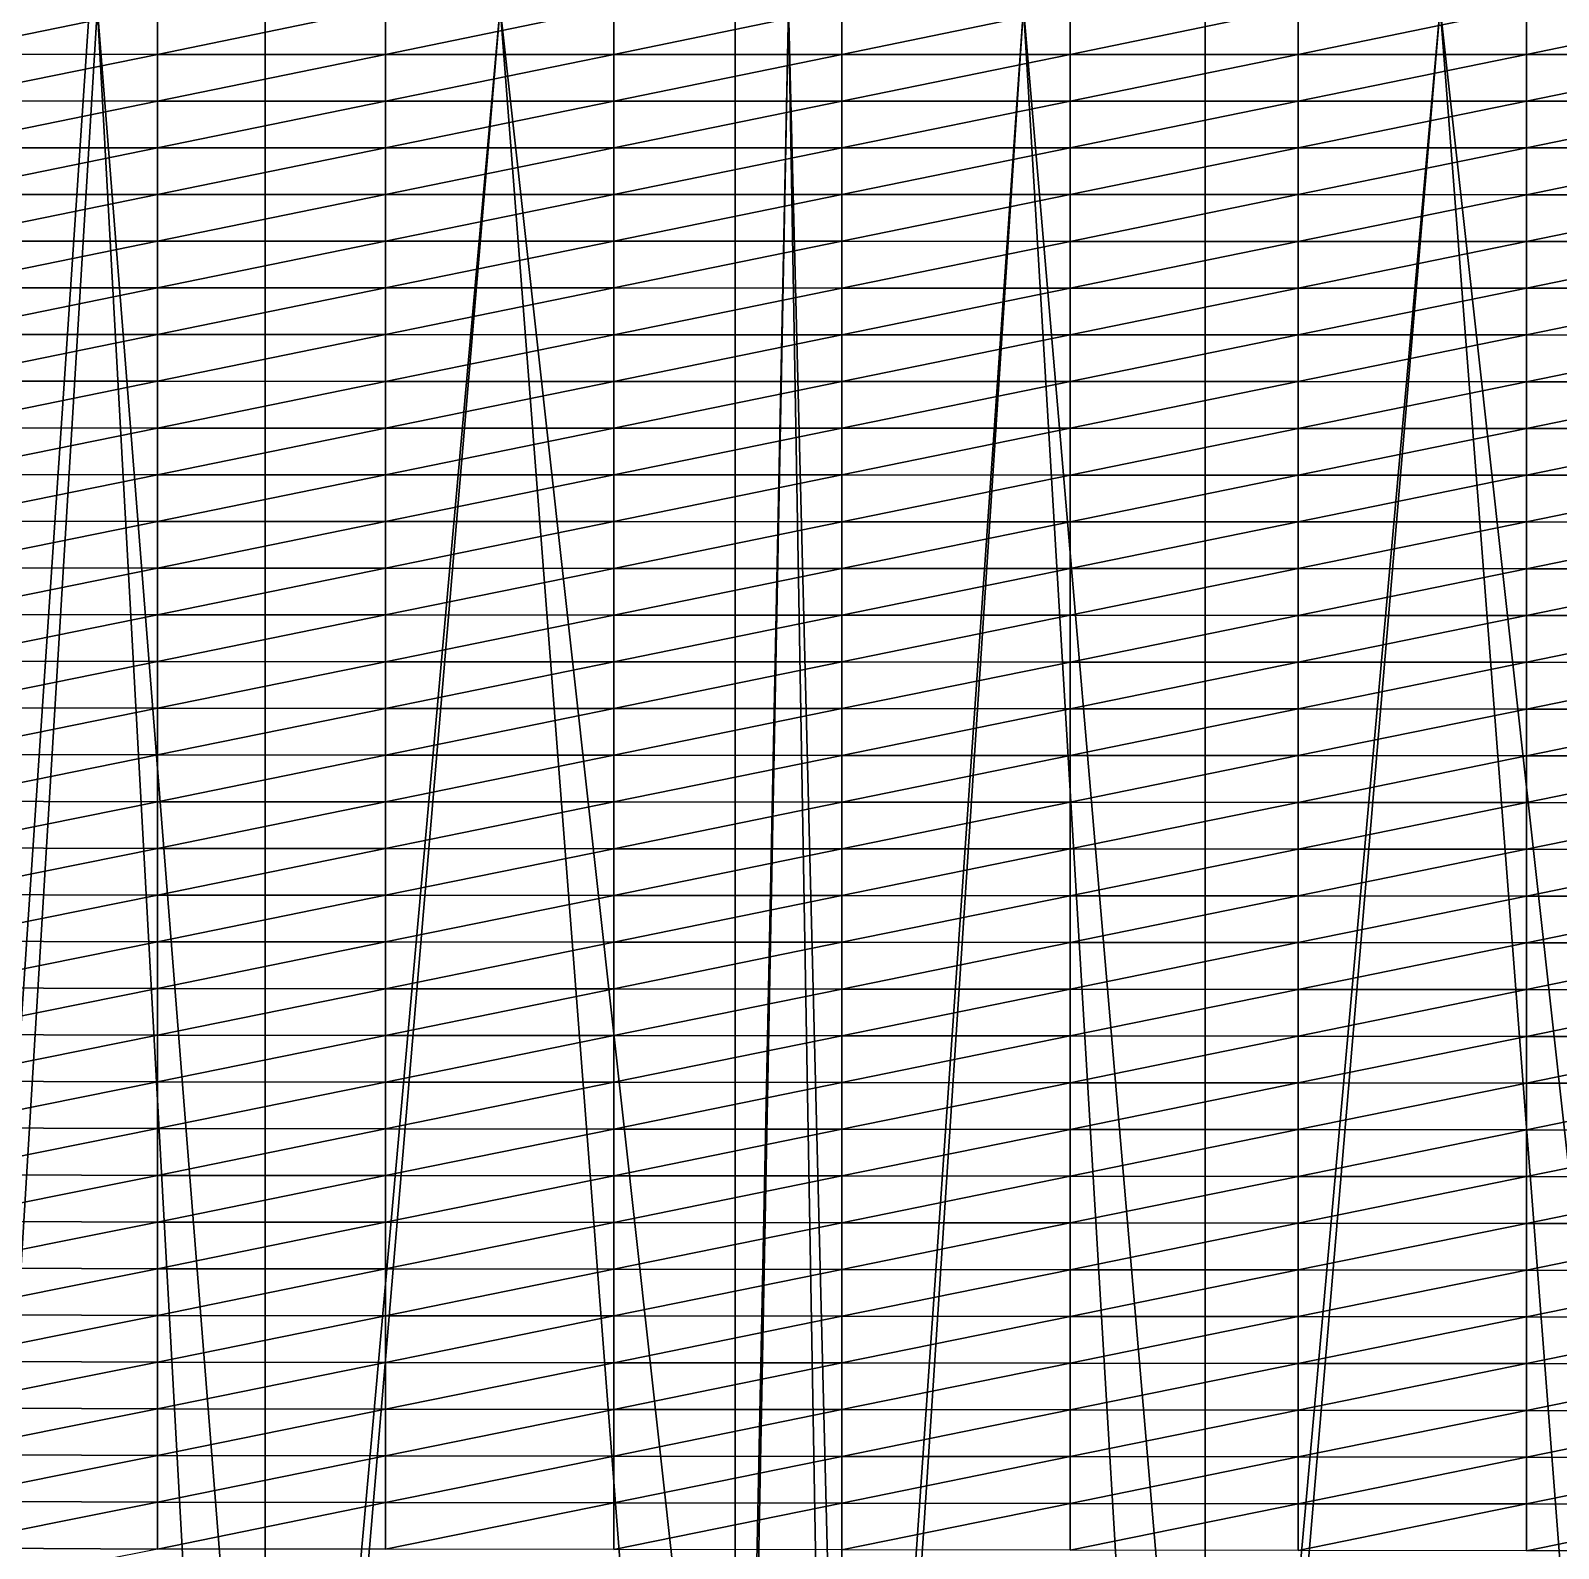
# Model space of a CAD drawing. Header units: metres. Extents: x -3 to 177, y -14 to 14.
# Drawn here: x 68.2 to 75.4, y -7.26 to -0.11 of the extents above; entities that cross this region are included whole.
import ezdxf

# ---------------------------------------------------------------- set-up
doc = ezdxf.new("R2010")
doc.units = ezdxf.units.M
for name, color, linetype, true_color in [('DB_4', 7, 'Continuous', 0x99866a), ('HOLD_4', 7, 'Continuous', 0x80bb9a), ('HULL', 7, 'Continuous', 0x528ba5)]:
    doc.layers.add(name, color=color, linetype=linetype, true_color=true_color)

msp = doc.modelspace()

# ---------------------------------------------------------------- linework, layer by layer
at = {"layer": 'DB_4'}
for points in [[(67.725, 14.36, 1.75), (67.725, -14.36, 1.75), (69.3074, -14.3587, 1.75)], [(67.725, 14.36, 1.75), (69.3074, -14.3587, 1.75), (69.3074, 14.3587, 1.75)], [(69.3074, 14.3587, 1.75), (71.5222, -14.3597, 1.75), (71.5222, 14.3597, 1.75)], [(69.3074, 14.3587, 1.75), (69.3074, -14.3587, 1.75), (71.5222, -14.3597, 1.75)], [(71.5222, 14.3597, 1.75), (72.025, -14.3599, 1.75), (72.025, 14.3599, 1.75)], [(71.5222, 14.3597, 1.75), (71.5222, -14.3597, 1.75), (72.025, -14.3599, 1.75)], [(72.025, 14.3599, 1.75), (73.7369, -14.3607, 1.75), (73.7369, 14.3607, 1.75)], [(72.025, 14.3599, 1.75), (72.025, -14.3599, 1.75), (73.7369, -14.3607, 1.75)], [(73.7369, 14.3607, 1.75), (75.9517, -14.3616, 1.75), (75.9517, 14.3616, 1.75)], [(73.7369, 14.3607, 1.75), (73.7369, -14.3607, 1.75), (75.9517, -14.3616, 1.75)], [(67.725, -11.2161), (67.725, 11.2161), (69.3074, 12.3259)], [(67.725, -11.2161), (69.3074, 12.3259), (69.3074, -12.3259)], [(69.3074, -12.3259), (69.3074, 12.3259), (71.5222, 12.3305)], [(69.3074, -12.3259), (71.5222, 12.3305), (71.5222, -12.3305)], [(71.5222, -12.3305), (71.5222, 12.3305), (72.025, 12.3316)], [(71.5222, -12.3305), (72.025, 12.3316), (72.025, -12.3316)], [(72.025, -12.3316), (72.025, 12.3316), (73.7369, 12.3351)], [(72.025, -12.3316), (73.7369, 12.3351), (73.7369, -12.3351)], [(73.7369, -12.3351), (73.7369, 12.3351), (75.9517, 12.3398)], [(73.7369, -12.3351), (75.9517, 12.3398), (75.9517, -12.3398)]]:
    msp.add_3dface(points, dxfattribs=at)
at = {"layer": 'HOLD_4'}
for points in [[(67.725, -13.056, 1.75), (67.725, 13.056, 1.75), (69.3074, 13.0547, 1.75)], [(67.725, -13.056, 1.75), (69.3074, 13.0547, 1.75), (69.3074, -13.0547, 1.75)], [(69.3074, -13.0547, 1.75), (69.3074, 13.0547, 1.75), (71.5222, 13.0557, 1.75)], [(69.3074, -13.0547, 1.75), (71.5222, 13.0557, 1.75), (71.5222, -13.0557, 1.75)], [(71.5222, -13.0557, 1.75), (71.5222, 13.0557, 1.75), (72.025, 13.0559, 1.75)], [(71.5222, -13.0557, 1.75), (72.025, 13.0559, 1.75), (72.025, -13.0559, 1.75)], [(72.025, -13.0559, 1.75), (72.025, 13.0559, 1.75), (73.7369, 13.0567, 1.75)], [(72.025, -13.0559, 1.75), (73.7369, 13.0567, 1.75), (73.7369, -13.0567, 1.75)], [(73.7369, -13.0567, 1.75), (73.7369, 13.0567, 1.75), (75.9517, 13.0576, 1.75)], [(73.7369, -13.0567, 1.75), (75.9517, 13.0576, 1.75), (75.9517, -13.0576, 1.75)], [(67.725, 9.996, 14.6), (67.725, -9.996, 14.6), (69.3074, -9.996, 14.6)], [(67.725, 9.996, 14.6), (69.3074, -9.996, 14.6), (69.3074, 9.996, 14.6)], [(69.3074, 9.996, 14.6), (69.3074, -9.996, 14.6), (71.5222, -9.996, 14.6)], [(69.3074, 9.996, 14.6), (71.5222, -9.996, 14.6), (71.5222, 9.996, 14.6)], [(71.5222, 9.996, 14.6), (71.5222, -9.996, 14.6), (72.025, -9.996, 14.6)], [(71.5222, 9.996, 14.6), (72.025, -9.996, 14.6), (72.025, 9.996, 14.6)], [(72.025, 9.996, 14.6), (72.025, -9.996, 14.6), (73.7369, -9.996, 14.6)], [(72.025, 9.996, 14.6), (73.7369, -9.996, 14.6), (73.7369, 9.996, 14.6)], [(73.7369, 9.996, 14.6), (73.7369, -9.996, 14.6), (75.9517, -9.996, 14.6)], [(73.7369, 9.996, 14.6), (75.9517, -9.996, 14.6), (75.9517, 9.996, 14.6)]]:
    msp.add_3dface(points, dxfattribs=at)
at = {"layer": 'HULL'}
for points in [[(67.725, -0.2199), (67.725, 0), (68.8, 0)], [(67.725, -0.2199), (68.8, 0), (68.8, -0.2201)], [(68.8, -0.2201), (68.8, 0), (69.875, 0)], [(68.8, -0.2201), (69.875, 0), (69.875, -0.2201)], [(69.875, -0.2201), (69.875, 0), (70.95, 0)], [(69.875, -0.2201), (70.95, 0), (70.95, -0.2202)], [(70.95, -0.2202), (70.95, 0), (72.025, 0)], [(70.95, -0.2202), (72.025, 0), (72.025, -0.2202)], [(72.025, -0.2202), (72.025, 0), (73.1, 0)], [(72.025, -0.2202), (73.1, 0), (73.1, -0.2202)], [(73.1, -0.2202), (73.1, 0), (74.175, 0)], [(73.1, -0.2202), (74.175, 0), (74.175, -0.2203)], [(74.175, -0.2203), (74.175, 0), (75.25, 0)], [(74.175, -0.2203), (75.25, 0), (75.25, -0.2203)], [(75.25, -0.2203), (75.25, 0), (76.325, 0)], [(75.25, -0.2203), (76.325, 0), (76.325, -0.2204)], [(67.725, -0.4398), (67.725, -0.2199), (68.8, -0.2201)], [(67.725, -0.4398), (68.8, -0.2201), (68.8, -0.4402)], [(68.8, -0.4402), (68.8, -0.2201), (69.875, -0.2201)], [(68.8, -0.4402), (69.875, -0.2201), (69.875, -0.4403)], [(69.875, -0.4403), (69.875, -0.2201), (70.95, -0.2202)], [(69.875, -0.4403), (70.95, -0.2202), (70.95, -0.4403)], [(70.95, -0.4403), (70.95, -0.2202), (72.025, -0.2202)], [(70.95, -0.4403), (72.025, -0.2202), (72.025, -0.4404)], [(72.025, -0.4404), (72.025, -0.2202), (73.1, -0.2202)], [(72.025, -0.4404), (73.1, -0.2202), (73.1, -0.4405)], [(73.1, -0.4405), (73.1, -0.2202), (74.175, -0.2203)], [(73.1, -0.4405), (74.175, -0.2203), (74.175, -0.4406)], [(74.175, -0.4406), (74.175, -0.2203), (75.25, -0.2203)], [(74.175, -0.4406), (75.25, -0.2203), (75.25, -0.4407)], [(75.25, -0.4407), (75.25, -0.2203), (76.325, -0.2204)], [(75.25, -0.4407), (76.325, -0.2204), (76.325, -0.4407)], [(67.725, -0.6598), (67.725, -0.4398), (68.8, -0.4402)], [(67.725, -0.6598), (68.8, -0.4402), (68.8, -0.6603)], [(68.8, -0.6603), (68.8, -0.4402), (69.875, -0.4403)], [(68.8, -0.6603), (69.875, -0.4403), (69.875, -0.6604)], [(69.875, -0.6604), (69.875, -0.4403), (70.95, -0.4403)], [(69.875, -0.6604), (70.95, -0.4403), (70.95, -0.6605)], [(70.95, -0.6605), (70.95, -0.4403), (72.025, -0.4404)], [(70.95, -0.6605), (72.025, -0.4404), (72.025, -0.6606)], [(72.025, -0.6606), (72.025, -0.4404), (73.1, -0.4405)], [(72.025, -0.6606), (73.1, -0.4405), (73.1, -0.6607)], [(73.1, -0.6607), (73.1, -0.4405), (74.175, -0.4406)], [(73.1, -0.6607), (74.175, -0.4406), (74.175, -0.6609)], [(74.175, -0.6609), (74.175, -0.4406), (75.25, -0.4407)], [(74.175, -0.6609), (75.25, -0.4407), (75.25, -0.661)], [(75.25, -0.661), (75.25, -0.4407), (76.325, -0.4407)], [(75.25, -0.661), (76.325, -0.4407), (76.325, -0.6611)], [(67.725, -0.8797), (67.725, -0.6598), (68.8, -0.6603)], [(67.725, -0.8797), (68.8, -0.6603), (68.8, -0.8803)], [(68.8, -0.8803), (68.8, -0.6603), (69.875, -0.6604)], [(68.8, -0.8803), (69.875, -0.6604), (69.875, -0.8805)], [(69.875, -0.8805), (69.875, -0.6604), (70.95, -0.6605)], [(69.875, -0.8805), (70.95, -0.6605), (70.95, -0.8807)], [(70.95, -0.8807), (70.95, -0.6605), (72.025, -0.6606)], [(70.95, -0.8807), (72.025, -0.6606), (72.025, -0.8808)], [(72.025, -0.8808), (72.025, -0.6606), (73.1, -0.6607)], [(72.025, -0.8808), (73.1, -0.6607), (73.1, -0.881)], [(73.1, -0.881), (73.1, -0.6607), (74.175, -0.6609)], [(73.1, -0.881), (74.175, -0.6609), (74.175, -0.8811)], [(74.175, -0.8811), (74.175, -0.6609), (75.25, -0.661)], [(74.175, -0.8811), (75.25, -0.661), (75.25, -0.8813)], [(75.25, -0.8813), (75.25, -0.661), (76.325, -0.6611)], [(75.25, -0.8813), (76.325, -0.6611), (76.325, -0.8815)], [(67.725, -1.0996), (67.725, -0.8797), (68.8, -0.8803)], [(67.725, -1.0996), (68.8, -0.8803), (68.8, -1.1004)], [(68.8, -1.1004), (68.8, -0.8803), (69.875, -0.8805)], [(68.8, -1.1004), (69.875, -0.8805), (69.875, -1.1006)], [(69.875, -1.1006), (69.875, -0.8805), (70.95, -0.8807)], [(69.875, -1.1006), (70.95, -0.8807), (70.95, -1.1008)], [(70.95, -1.1008), (70.95, -0.8807), (72.025, -0.8808)], [(70.95, -1.1008), (72.025, -0.8808), (72.025, -1.101)], [(72.025, -1.101), (72.025, -0.8808), (73.1, -0.881)], [(72.025, -1.101), (73.1, -0.881), (73.1, -1.1012)], [(73.1, -1.1012), (73.1, -0.881), (74.175, -0.8811)], [(73.1, -1.1012), (74.175, -0.8811), (74.175, -1.1014)], [(74.175, -1.1014), (74.175, -0.8811), (75.25, -0.8813)], [(74.175, -1.1014), (75.25, -0.8813), (75.25, -1.1016)], [(75.25, -1.1016), (75.25, -0.8813), (76.325, -0.8815)], [(75.25, -1.1016), (76.325, -0.8815), (76.325, -1.1018)], [(67.725, -1.3195), (67.725, -1.0996), (68.8, -1.1004)], [(67.725, -1.3195), (68.8, -1.1004), (68.8, -1.3205)], [(68.8, -1.3205), (68.8, -1.1004), (69.875, -1.1006)], [(68.8, -1.3205), (69.875, -1.1006), (69.875, -1.3208)], [(69.875, -1.3208), (69.875, -1.1006), (70.95, -1.1008)], [(69.875, -1.3208), (70.95, -1.1008), (70.95, -1.321)], [(70.95, -1.321), (70.95, -1.1008), (72.025, -1.101)], [(70.95, -1.321), (72.025, -1.101), (72.025, -1.3212)], [(72.025, -1.3212), (72.025, -1.101), (73.1, -1.1012)], [(72.025, -1.3212), (73.1, -1.1012), (73.1, -1.3215)], [(73.1, -1.3215), (73.1, -1.1012), (74.175, -1.1014)], [(73.1, -1.3215), (74.175, -1.1014), (74.175, -1.3217)], [(74.175, -1.3217), (74.175, -1.1014), (75.25, -1.1016)], [(74.175, -1.3217), (75.25, -1.1016), (75.25, -1.322)], [(75.25, -1.322), (75.25, -1.1016), (76.325, -1.1018)], [(75.25, -1.322), (76.325, -1.1018), (76.325, -1.3222)], [(67.725, -1.5395), (67.725, -1.3195), (68.8, -1.3205)], [(67.725, -1.5395), (68.8, -1.3205), (68.8, -1.5406)], [(68.8, -1.5406), (68.8, -1.3205), (69.875, -1.3208)], [(68.8, -1.5406), (69.875, -1.3208), (69.875, -1.5409)], [(69.875, -1.5409), (69.875, -1.3208), (70.95, -1.321)], [(69.875, -1.5409), (70.95, -1.321), (70.95, -1.5412)], [(70.95, -1.5412), (70.95, -1.321), (72.025, -1.3212)], [(70.95, -1.5412), (72.025, -1.3212), (72.025, -1.5414)], [(72.025, -1.5414), (72.025, -1.3212), (73.1, -1.3215)], [(72.025, -1.5414), (73.1, -1.3215), (73.1, -1.5417)], [(73.1, -1.5417), (73.1, -1.3215), (74.175, -1.3217)], [(73.1, -1.5417), (74.175, -1.3217), (74.175, -1.542)], [(74.175, -1.542), (74.175, -1.3217), (75.25, -1.322)], [(74.175, -1.542), (75.25, -1.322), (75.25, -1.5423)], [(75.25, -1.5423), (75.25, -1.322), (76.325, -1.3222)], [(75.25, -1.5423), (76.325, -1.3222), (76.325, -1.5426)], [(67.725, -1.7594), (67.725, -1.5395), (68.8, -1.5406)], [(67.725, -1.7594), (68.8, -1.5406), (68.8, -1.7607)], [(68.8, -1.7607), (68.8, -1.5406), (69.875, -1.5409)], [(68.8, -1.7607), (69.875, -1.5409), (69.875, -1.761)], [(69.875, -1.761), (69.875, -1.5409), (70.95, -1.5412)], [(69.875, -1.761), (70.95, -1.5412), (70.95, -1.7613)], [(70.95, -1.7613), (70.95, -1.5412), (72.025, -1.5414)], [(70.95, -1.7613), (72.025, -1.5414), (72.025, -1.7617)], [(72.025, -1.7617), (72.025, -1.5414), (73.1, -1.5417)], [(72.025, -1.7617), (73.1, -1.5417), (73.1, -1.762)], [(73.1, -1.762), (73.1, -1.5417), (74.175, -1.542)], [(73.1, -1.762), (74.175, -1.542), (74.175, -1.7623)], [(74.175, -1.7623), (74.175, -1.542), (75.25, -1.5423)], [(74.175, -1.7623), (75.25, -1.5423), (75.25, -1.7626)], [(75.25, -1.7626), (75.25, -1.5423), (76.325, -1.5426)], [(75.25, -1.7626), (76.325, -1.5426), (76.325, -1.7629)], [(67.725, -1.9793), (67.725, -1.7594), (68.8, -1.7607)], [(67.725, -1.9793), (68.8, -1.7607), (68.8, -1.9808)], [(68.8, -1.9808), (68.8, -1.7607), (69.875, -1.761)], [(68.8, -1.9808), (69.875, -1.761), (69.875, -1.9811)], [(69.875, -1.9811), (69.875, -1.761), (70.95, -1.7613)], [(69.875, -1.9811), (70.95, -1.7613), (70.95, -1.9815)], [(70.95, -1.9815), (70.95, -1.7613), (72.025, -1.7617)], [(70.95, -1.9815), (72.025, -1.7617), (72.025, -1.9819)], [(72.025, -1.9819), (72.025, -1.7617), (73.1, -1.762)], [(72.025, -1.9819), (73.1, -1.762), (73.1, -1.9822)], [(73.1, -1.9822), (73.1, -1.762), (74.175, -1.7623)], [(73.1, -1.9822), (74.175, -1.7623), (74.175, -1.9826)], [(74.175, -1.9826), (74.175, -1.7623), (75.25, -1.7626)], [(74.175, -1.9826), (75.25, -1.7626), (75.25, -1.9829)], [(75.25, -1.9829), (75.25, -1.7626), (76.325, -1.7629)], [(75.25, -1.9829), (76.325, -1.7629), (76.325, -1.9833)], [(67.725, -2.1992), (67.725, -1.9793), (68.8, -1.9808)], [(67.725, -2.1992), (68.8, -1.9808), (68.8, -2.2009)], [(68.8, -2.2009), (68.8, -1.9808), (69.875, -1.9811)], [(68.8, -2.2009), (69.875, -1.9811), (69.875, -2.2013)], [(69.875, -2.2013), (69.875, -1.9811), (70.95, -1.9815)], [(69.875, -2.2013), (70.95, -1.9815), (70.95, -2.2017)], [(70.95, -2.2017), (70.95, -1.9815), (72.025, -1.9819)], [(70.95, -2.2017), (72.025, -1.9819), (72.025, -2.2021)], [(72.025, -2.2021), (72.025, -1.9819), (73.1, -1.9822)], [(72.025, -2.2021), (73.1, -1.9822), (73.1, -2.2025)], [(73.1, -2.2025), (73.1, -1.9822), (74.175, -1.9826)], [(73.1, -2.2025), (74.175, -1.9826), (74.175, -2.2029)], [(74.175, -2.2029), (74.175, -1.9826), (75.25, -1.9829)], [(74.175, -2.2029), (75.25, -1.9829), (75.25, -2.2033)], [(75.25, -2.2033), (75.25, -1.9829), (76.325, -1.9833)], [(75.25, -2.2033), (76.325, -1.9833), (76.325, -2.2037)], [(67.725, -2.4192), (67.725, -2.1992), (68.8, -2.2009)], [(67.725, -2.4192), (68.8, -2.2009), (68.8, -2.4209)], [(68.8, -2.4209), (68.8, -2.2009), (69.875, -2.2013)], [(68.8, -2.4209), (69.875, -2.2013), (69.875, -2.4214)], [(69.875, -2.4214), (69.875, -2.2013), (70.95, -2.2017)], [(69.875, -2.4214), (70.95, -2.2017), (70.95, -2.4218)], [(70.95, -2.4218), (70.95, -2.2017), (72.025, -2.2021)], [(70.95, -2.4218), (72.025, -2.2021), (72.025, -2.4223)], [(72.025, -2.4223), (72.025, -2.2021), (73.1, -2.2025)], [(72.025, -2.4223), (73.1, -2.2025), (73.1, -2.4227)], [(73.1, -2.4227), (73.1, -2.2025), (74.175, -2.2029)], [(73.1, -2.4227), (74.175, -2.2029), (74.175, -2.4232)], [(74.175, -2.4232), (74.175, -2.2029), (75.25, -2.2033)], [(74.175, -2.4232), (75.25, -2.2033), (75.25, -2.4236)], [(75.25, -2.4236), (75.25, -2.2033), (76.325, -2.2037)], [(75.25, -2.4236), (76.325, -2.2037), (76.325, -2.424)], [(67.725, -2.6391), (67.725, -2.4192), (68.8, -2.4209)], [(67.725, -2.6391), (68.8, -2.4209), (68.8, -2.641)], [(68.8, -2.641), (68.8, -2.4209), (69.875, -2.4214)], [(68.8, -2.641), (69.875, -2.4214), (69.875, -2.6415)], [(69.875, -2.6415), (69.875, -2.4214), (70.95, -2.4218)], [(69.875, -2.6415), (70.95, -2.4218), (70.95, -2.642)], [(70.95, -2.642), (70.95, -2.4218), (72.025, -2.4223)], [(70.95, -2.642), (72.025, -2.4223), (72.025, -2.6425)], [(72.025, -2.6425), (72.025, -2.4223), (73.1, -2.4227)], [(72.025, -2.6425), (73.1, -2.4227), (73.1, -2.643)], [(73.1, -2.643), (73.1, -2.4227), (74.175, -2.4232)], [(73.1, -2.643), (74.175, -2.4232), (74.175, -2.6434)], [(74.175, -2.6434), (74.175, -2.4232), (75.25, -2.4236)], [(74.175, -2.6434), (75.25, -2.4236), (75.25, -2.6439)], [(75.25, -2.6439), (75.25, -2.4236), (76.325, -2.424)], [(75.25, -2.6439), (76.325, -2.424), (76.325, -2.6444)], [(67.725, -2.859), (67.725, -2.6391), (68.8, -2.641)], [(67.725, -2.859), (68.8, -2.641), (68.8, -2.8611)], [(68.8, -2.8611), (68.8, -2.641), (69.875, -2.6415)], [(68.8, -2.8611), (69.875, -2.6415), (69.875, -2.8616)], [(69.875, -2.8616), (69.875, -2.6415), (70.95, -2.642)], [(69.875, -2.8616), (70.95, -2.642), (70.95, -2.8622)], [(70.95, -2.8622), (70.95, -2.642), (72.025, -2.6425)], [(70.95, -2.8622), (72.025, -2.6425), (72.025, -2.8627)], [(72.025, -2.8627), (72.025, -2.6425), (73.1, -2.643)], [(72.025, -2.8627), (73.1, -2.643), (73.1, -2.8632)], [(73.1, -2.8632), (73.1, -2.643), (74.175, -2.6434)], [(73.1, -2.8632), (74.175, -2.6434), (74.175, -2.8637)], [(74.175, -2.8637), (74.175, -2.6434), (75.25, -2.6439)], [(74.175, -2.8637), (75.25, -2.6439), (75.25, -2.8642)], [(75.25, -2.8642), (75.25, -2.6439), (76.325, -2.6444)], [(75.25, -2.8642), (76.325, -2.6444), (76.325, -2.8648)], [(67.725, -3.0789), (67.725, -2.859), (68.8, -2.8611)], [(67.725, -3.0789), (68.8, -2.8611), (68.8, -3.0812)], [(68.8, -3.0812), (68.8, -2.8611), (69.875, -2.8616)], [(68.8, -3.0812), (69.875, -2.8616), (69.875, -3.0818)], [(69.875, -3.0818), (69.875, -2.8616), (70.95, -2.8622)], [(69.875, -3.0818), (70.95, -2.8622), (70.95, -3.0823)], [(70.95, -3.0823), (70.95, -2.8622), (72.025, -2.8627)], [(70.95, -3.0823), (72.025, -2.8627), (72.025, -3.0829)], [(72.025, -3.0829), (72.025, -2.8627), (73.1, -2.8632)], [(72.025, -3.0829), (73.1, -2.8632), (73.1, -3.0835)], [(73.1, -3.0835), (73.1, -2.8632), (74.175, -2.8637)], [(73.1, -3.0835), (74.175, -2.8637), (74.175, -3.084)], [(74.175, -3.084), (74.175, -2.8637), (75.25, -2.8642)], [(74.175, -3.084), (75.25, -2.8642), (75.25, -3.0846)], [(75.25, -3.0846), (75.25, -2.8642), (76.325, -2.8648)], [(75.25, -3.0846), (76.325, -2.8648), (76.325, -3.0851)], [(67.725, -3.2989), (67.725, -3.0789), (68.8, -3.0812)], [(67.725, -3.2989), (68.8, -3.0812), (68.8, -3.3013)], [(68.8, -3.3013), (68.8, -3.0812), (69.875, -3.0818)], [(68.8, -3.3013), (69.875, -3.0818), (69.875, -3.3019)], [(69.875, -3.3019), (69.875, -3.0818), (70.95, -3.0823)], [(69.875, -3.3019), (70.95, -3.0823), (70.95, -3.3025)], [(70.95, -3.3025), (70.95, -3.0823), (72.025, -3.0829)], [(70.95, -3.3025), (72.025, -3.0829), (72.025, -3.3031)], [(72.025, -3.3031), (72.025, -3.0829), (73.1, -3.0835)], [(72.025, -3.3031), (73.1, -3.0835), (73.1, -3.3037)], [(73.1, -3.3037), (73.1, -3.0835), (74.175, -3.084)], [(73.1, -3.3037), (74.175, -3.084), (74.175, -3.3043)], [(74.175, -3.3043), (74.175, -3.084), (75.25, -3.0846)], [(74.175, -3.3043), (75.25, -3.0846), (75.25, -3.3049)], [(75.25, -3.3049), (75.25, -3.0846), (76.325, -3.0851)], [(75.25, -3.3049), (76.325, -3.0851), (76.325, -3.3055)], [(67.725, -3.5188), (67.725, -3.2989), (68.8, -3.3013)], [(67.725, -3.5188), (68.8, -3.3013), (68.8, -3.5214)], [(68.8, -3.5214), (68.8, -3.3013), (69.875, -3.3019)], [(68.8, -3.5214), (69.875, -3.3019), (69.875, -3.522)], [(69.875, -3.522), (69.875, -3.3019), (70.95, -3.3025)], [(69.875, -3.522), (70.95, -3.3025), (70.95, -3.5227)], [(70.95, -3.5227), (70.95, -3.3025), (72.025, -3.3031)], [(70.95, -3.5227), (72.025, -3.3031), (72.025, -3.5233)], [(72.025, -3.5233), (72.025, -3.3031), (73.1, -3.3037)], [(72.025, -3.5233), (73.1, -3.3037), (73.1, -3.5239)], [(73.1, -3.5239), (73.1, -3.3037), (74.175, -3.3043)], [(73.1, -3.5239), (74.175, -3.3043), (74.175, -3.5246)], [(74.175, -3.5246), (74.175, -3.3043), (75.25, -3.3049)], [(74.175, -3.5246), (75.25, -3.3049), (75.25, -3.5252)], [(75.25, -3.5252), (75.25, -3.3049), (76.325, -3.3055)], [(75.25, -3.5252), (76.325, -3.3055), (76.325, -3.5259)], [(67.725, -3.7387), (67.725, -3.5188), (68.8, -3.5214)], [(67.725, -3.7387), (68.8, -3.5214), (68.8, -3.7415)], [(68.8, -3.7415), (68.8, -3.5214), (69.875, -3.522)], [(68.8, -3.7415), (69.875, -3.522), (69.875, -3.7421)], [(69.875, -3.7421), (69.875, -3.522), (70.95, -3.5227)], [(69.875, -3.7421), (70.95, -3.5227), (70.95, -3.7428)], [(70.95, -3.7428), (70.95, -3.5227), (72.025, -3.5233)], [(70.95, -3.7428), (72.025, -3.5233), (72.025, -3.7435)], [(72.025, -3.7435), (72.025, -3.5233), (73.1, -3.5239)], [(72.025, -3.7435), (73.1, -3.5239), (73.1, -3.7442)], [(73.1, -3.7442), (73.1, -3.5239), (74.175, -3.5246)], [(73.1, -3.7442), (74.175, -3.5246), (74.175, -3.7449)], [(74.175, -3.7449), (74.175, -3.5246), (75.25, -3.5252)], [(74.175, -3.7449), (75.25, -3.5252), (75.25, -3.7456)], [(75.25, -3.7456), (75.25, -3.5252), (76.325, -3.5259)], [(75.25, -3.7456), (76.325, -3.5259), (76.325, -3.7462)], [(67.725, -3.9586), (67.725, -3.7387), (68.8, -3.7415)], [(67.725, -3.9586), (68.8, -3.7415), (68.8, -3.9616)], [(68.8, -3.9616), (68.8, -3.7415), (69.875, -3.7421)], [(68.8, -3.9616), (69.875, -3.7421), (69.875, -3.9623)], [(69.875, -3.9623), (69.875, -3.7421), (70.95, -3.7428)], [(69.875, -3.9623), (70.95, -3.7428), (70.95, -3.963)], [(70.95, -3.963), (70.95, -3.7428), (72.025, -3.7435)], [(70.95, -3.963), (72.025, -3.7435), (72.025, -3.9637)], [(72.025, -3.9637), (72.025, -3.7435), (73.1, -3.7442)], [(72.025, -3.9637), (73.1, -3.7442), (73.1, -3.9644)], [(73.1, -3.9644), (73.1, -3.7442), (74.175, -3.7449)], [(73.1, -3.9644), (74.175, -3.7449), (74.175, -3.9652)], [(74.175, -3.9652), (74.175, -3.7449), (75.25, -3.7456)], [(74.175, -3.9652), (75.25, -3.7456), (75.25, -3.9659)], [(75.25, -3.9659), (75.25, -3.7456), (76.325, -3.7462)], [(75.25, -3.9659), (76.325, -3.7462), (76.325, -3.9666)], [(67.725, -4.1786), (67.725, -3.9586), (68.8, -3.9616)], [(67.725, -4.1786), (68.8, -3.9616), (68.8, -4.1816)], [(68.8, -4.1816), (68.8, -3.9616), (69.875, -3.9623)], [(68.8, -4.1816), (69.875, -3.9623), (69.875, -4.1824)], [(69.875, -4.1824), (69.875, -3.9623), (70.95, -3.963)], [(69.875, -4.1824), (70.95, -3.963), (70.95, -4.1832)], [(70.95, -4.1832), (70.95, -3.963), (72.025, -3.9637)], [(70.95, -4.1832), (72.025, -3.9637), (72.025, -4.1839)], [(72.025, -4.1839), (72.025, -3.9637), (73.1, -3.9644)], [(72.025, -4.1839), (73.1, -3.9644), (73.1, -4.1847)], [(73.1, -4.1847), (73.1, -3.9644), (74.175, -3.9652)], [(73.1, -4.1847), (74.175, -3.9652), (74.175, -4.1854)], [(74.175, -4.1854), (74.175, -3.9652), (75.25, -3.9659)], [(74.175, -4.1854), (75.25, -3.9659), (75.25, -4.1862)], [(75.25, -4.1862), (75.25, -3.9659), (76.325, -3.9666)], [(75.25, -4.1862), (76.325, -3.9666), (76.325, -4.187)], [(67.725, -4.3985), (67.725, -4.1786), (68.8, -4.1816)], [(67.725, -4.3985), (68.8, -4.1816), (68.8, -4.4017)], [(68.8, -4.4017), (68.8, -4.1816), (69.875, -4.1824)], [(68.8, -4.4017), (69.875, -4.1824), (69.875, -4.4025)], [(69.875, -4.4025), (69.875, -4.1824), (70.95, -4.1832)], [(69.875, -4.4025), (70.95, -4.1832), (70.95, -4.4033)], [(70.95, -4.4033), (70.95, -4.1832), (72.025, -4.1839)], [(70.95, -4.4033), (72.025, -4.1839), (72.025, -4.4041)], [(72.025, -4.4041), (72.025, -4.1839), (73.1, -4.1847)], [(72.025, -4.4041), (73.1, -4.1847), (73.1, -4.4049)], [(73.1, -4.4049), (73.1, -4.1847), (74.175, -4.1854)], [(73.1, -4.4049), (74.175, -4.1854), (74.175, -4.4057)], [(74.175, -4.4057), (74.175, -4.1854), (75.25, -4.1862)], [(74.175, -4.4057), (75.25, -4.1862), (75.25, -4.4065)], [(75.25, -4.4065), (75.25, -4.1862), (76.325, -4.187)], [(75.25, -4.4065), (76.325, -4.187), (76.325, -4.4073)], [(67.725, -4.6184), (67.725, -4.3985), (68.8, -4.4017)], [(67.725, -4.6184), (68.8, -4.4017), (68.8, -4.6218)], [(68.8, -4.6218), (68.8, -4.4017), (69.875, -4.4025)], [(68.8, -4.6218), (69.875, -4.4025), (69.875, -4.6227)], [(69.875, -4.6227), (69.875, -4.4025), (70.95, -4.4033)], [(69.875, -4.6227), (70.95, -4.4033), (70.95, -4.6235)], [(70.95, -4.6235), (70.95, -4.4033), (72.025, -4.4041)], [(70.95, -4.6235), (72.025, -4.4041), (72.025, -4.6243)], [(72.025, -4.6243), (72.025, -4.4041), (73.1, -4.4049)], [(72.025, -4.6243), (73.1, -4.4049), (73.1, -4.6252)], [(73.1, -4.6252), (73.1, -4.4049), (74.175, -4.4057)], [(73.1, -4.6252), (74.175, -4.4057), (74.175, -4.626)], [(74.175, -4.626), (74.175, -4.4057), (75.25, -4.4065)], [(74.175, -4.626), (75.25, -4.4065), (75.25, -4.6269)], [(75.25, -4.6269), (75.25, -4.4065), (76.325, -4.4073)], [(75.25, -4.6269), (76.325, -4.4073), (76.325, -4.6277)], [(67.725, -4.8383), (67.725, -4.6184), (68.8, -4.6218)], [(67.725, -4.8383), (68.8, -4.6218), (68.8, -4.8419)], [(68.8, -4.8419), (68.8, -4.6218), (69.875, -4.6227)], [(68.8, -4.8419), (69.875, -4.6227), (69.875, -4.8428)], [(69.875, -4.8428), (69.875, -4.6227), (70.95, -4.6235)], [(69.875, -4.8428), (70.95, -4.6235), (70.95, -4.8437)], [(70.95, -4.8437), (70.95, -4.6235), (72.025, -4.6243)], [(70.95, -4.8437), (72.025, -4.6243), (72.025, -4.8445)], [(72.025, -4.8445), (72.025, -4.6243), (73.1, -4.6252)], [(72.025, -4.8445), (73.1, -4.6252), (73.1, -4.8454)], [(73.1, -4.8454), (73.1, -4.6252), (74.175, -4.626)], [(73.1, -4.8454), (74.175, -4.626), (74.175, -4.8463)], [(74.175, -4.8463), (74.175, -4.626), (75.25, -4.6269)], [(74.175, -4.8463), (75.25, -4.6269), (75.25, -4.8472)], [(75.25, -4.8472), (75.25, -4.6269), (76.325, -4.6277)], [(75.25, -4.8472), (76.325, -4.6277), (76.325, -4.8481)], [(67.725, -5.0583), (67.725, -4.8383), (68.8, -4.8419)], [(67.725, -5.0583), (68.8, -4.8419), (68.8, -5.062)], [(68.8, -5.062), (68.8, -4.8419), (69.875, -4.8428)], [(68.8, -5.062), (69.875, -4.8428), (69.875, -5.0629)], [(69.875, -5.0629), (69.875, -4.8428), (70.95, -4.8437)], [(69.875, -5.0629), (70.95, -4.8437), (70.95, -5.0638)], [(70.95, -5.0638), (70.95, -4.8437), (72.025, -4.8445)], [(70.95, -5.0638), (72.025, -4.8445), (72.025, -5.0647)], [(72.025, -5.0647), (72.025, -4.8445), (73.1, -4.8454)], [(72.025, -5.0647), (73.1, -4.8454), (73.1, -5.0657)], [(73.1, -5.0657), (73.1, -4.8454), (74.175, -4.8463)], [(73.1, -5.0657), (74.175, -4.8463), (74.175, -5.0666)], [(74.175, -5.0666), (74.175, -4.8463), (75.25, -4.8472)], [(74.175, -5.0666), (75.25, -4.8472), (75.25, -5.0675)], [(75.25, -5.0675), (75.25, -4.8472), (76.325, -4.8481)], [(75.25, -5.0675), (76.325, -4.8481), (76.325, -5.0684)], [(67.725, -5.2782), (67.725, -5.0583), (68.8, -5.062)], [(67.725, -5.2782), (68.8, -5.062), (68.8, -5.2821)], [(68.8, -5.2821), (68.8, -5.062), (69.875, -5.0629)], [(68.8, -5.2821), (69.875, -5.0629), (69.875, -5.283)], [(69.875, -5.283), (69.875, -5.0629), (70.95, -5.0638)], [(69.875, -5.283), (70.95, -5.0638), (70.95, -5.284)], [(70.95, -5.284), (70.95, -5.0638), (72.025, -5.0647)], [(70.95, -5.284), (72.025, -5.0647), (72.025, -5.285)], [(72.025, -5.285), (72.025, -5.0647), (73.1, -5.0657)], [(72.025, -5.285), (73.1, -5.0657), (73.1, -5.2859)], [(73.1, -5.2859), (73.1, -5.0657), (74.175, -5.0666)], [(73.1, -5.2859), (74.175, -5.0666), (74.175, -5.2869)], [(74.175, -5.2869), (74.175, -5.0666), (75.25, -5.0675)], [(74.175, -5.2869), (75.25, -5.0675), (75.25, -5.2878)], [(75.25, -5.2878), (75.25, -5.0675), (76.325, -5.0684)], [(75.25, -5.2878), (76.325, -5.0684), (76.325, -5.2888)], [(67.725, -5.4981), (67.725, -5.2782), (68.8, -5.2821)], [(67.725, -5.4981), (68.8, -5.2821), (68.8, -5.5022)], [(68.8, -5.5022), (68.8, -5.2821), (69.875, -5.283)], [(68.8, -5.5022), (69.875, -5.283), (69.875, -5.5032)], [(69.875, -5.5032), (69.875, -5.283), (70.95, -5.284)], [(69.875, -5.5032), (70.95, -5.284), (70.95, -5.5042)], [(70.95, -5.5042), (70.95, -5.284), (72.025, -5.285)], [(70.95, -5.5042), (72.025, -5.285), (72.025, -5.5052)], [(72.025, -5.5052), (72.025, -5.285), (73.1, -5.2859)], [(72.025, -5.5052), (73.1, -5.2859), (73.1, -5.5062)], [(73.1, -5.5062), (73.1, -5.2859), (74.175, -5.2869)], [(73.1, -5.5062), (74.175, -5.2869), (74.175, -5.5072)], [(74.175, -5.5072), (74.175, -5.2869), (75.25, -5.2878)], [(74.175, -5.5072), (75.25, -5.2878), (75.25, -5.5082)], [(75.25, -5.5082), (75.25, -5.2878), (76.325, -5.2888)], [(75.25, -5.5082), (76.325, -5.2888), (76.325, -5.5092)], [(67.725, -5.718), (67.725, -5.4981), (68.8, -5.5022)], [(67.725, -5.718), (68.8, -5.5022), (68.8, -5.7222)], [(68.8, -5.7222), (68.8, -5.5022), (69.875, -5.5032)], [(68.8, -5.7222), (69.875, -5.5032), (69.875, -5.7233)], [(69.875, -5.7233), (69.875, -5.5032), (70.95, -5.5042)], [(69.875, -5.7233), (70.95, -5.5042), (70.95, -5.7243)], [(70.95, -5.7243), (70.95, -5.5042), (72.025, -5.5052)], [(70.95, -5.7243), (72.025, -5.5052), (72.025, -5.7254)], [(72.025, -5.7254), (72.025, -5.5052), (73.1, -5.5062)], [(72.025, -5.7254), (73.1, -5.5062), (73.1, -5.7264)], [(73.1, -5.7264), (73.1, -5.5062), (74.175, -5.5072)], [(73.1, -5.7264), (74.175, -5.5072), (74.175, -5.7275)], [(74.175, -5.7275), (74.175, -5.5072), (75.25, -5.5082)], [(74.175, -5.7275), (75.25, -5.5082), (75.25, -5.7285)], [(75.25, -5.7285), (75.25, -5.5082), (76.325, -5.5092)], [(75.25, -5.7285), (76.325, -5.5092), (76.325, -5.7295)], [(67.725, -5.9379), (67.725, -5.718), (68.8, -5.7222)], [(67.725, -5.9379), (68.8, -5.7222), (68.8, -5.9423)], [(68.8, -5.9423), (68.8, -5.7222), (69.875, -5.7233)], [(68.8, -5.9423), (69.875, -5.7233), (69.875, -5.9434)], [(69.875, -5.9434), (69.875, -5.7233), (70.95, -5.7243)], [(69.875, -5.9434), (70.95, -5.7243), (70.95, -5.9445)], [(70.95, -5.9445), (70.95, -5.7243), (72.025, -5.7254)], [(70.95, -5.9445), (72.025, -5.7254), (72.025, -5.9456)], [(72.025, -5.9456), (72.025, -5.7254), (73.1, -5.7264)], [(72.025, -5.9456), (73.1, -5.7264), (73.1, -5.9467)], [(73.1, -5.9467), (73.1, -5.7264), (74.175, -5.7275)], [(73.1, -5.9467), (74.175, -5.7275), (74.175, -5.9477)], [(74.175, -5.9477), (74.175, -5.7275), (75.25, -5.7285)], [(74.175, -5.9477), (75.25, -5.7285), (75.25, -5.9488)], [(75.25, -5.9488), (75.25, -5.7285), (76.325, -5.7295)], [(75.25, -5.9488), (76.325, -5.7295), (76.325, -5.9499)], [(67.725, -6.1579), (67.725, -5.9379), (68.8, -5.9423)], [(67.725, -6.1579), (68.8, -5.9423), (68.8, -6.1624)], [(68.8, -6.1624), (68.8, -5.9423), (69.875, -5.9434)], [(68.8, -6.1624), (69.875, -5.9434), (69.875, -6.1635)], [(69.875, -6.1635), (69.875, -5.9434), (70.95, -5.9445)], [(69.875, -6.1635), (70.95, -5.9445), (70.95, -6.1647)], [(70.95, -6.1647), (70.95, -5.9445), (72.025, -5.9456)], [(70.95, -6.1647), (72.025, -5.9456), (72.025, -6.1658)], [(72.025, -6.1658), (72.025, -5.9456), (73.1, -5.9467)], [(72.025, -6.1658), (73.1, -5.9467), (73.1, -6.1669)], [(73.1, -6.1669), (73.1, -5.9467), (74.175, -5.9477)], [(73.1, -6.1669), (74.175, -5.9477), (74.175, -6.168)], [(74.175, -6.168), (74.175, -5.9477), (75.25, -5.9488)], [(74.175, -6.168), (75.25, -5.9488), (75.25, -6.1691)], [(75.25, -6.1691), (75.25, -5.9488), (76.325, -5.9499)], [(75.25, -6.1691), (76.325, -5.9499), (76.325, -6.1703)], [(67.725, -6.3778), (67.725, -6.1579), (68.8, -6.1624)], [(67.725, -6.3778), (68.8, -6.1624), (68.8, -6.3825)], [(68.8, -6.3825), (68.8, -6.1624), (69.875, -6.1635)], [(68.8, -6.3825), (69.875, -6.1635), (69.875, -6.3837)], [(69.875, -6.3837), (69.875, -6.1635), (70.95, -6.1647)], [(69.875, -6.3837), (70.95, -6.1647), (70.95, -6.3848)], [(70.95, -6.3848), (70.95, -6.1647), (72.025, -6.1658)], [(70.95, -6.3848), (72.025, -6.1658), (72.025, -6.386)], [(72.025, -6.386), (72.025, -6.1658), (73.1, -6.1669)], [(72.025, -6.386), (73.1, -6.1669), (73.1, -6.3871)], [(73.1, -6.3871), (73.1, -6.1669), (74.175, -6.168)], [(73.1, -6.3871), (74.175, -6.168), (74.175, -6.3883)], [(74.175, -6.3883), (74.175, -6.168), (75.25, -6.1691)], [(74.175, -6.3883), (75.25, -6.1691), (75.25, -6.3895)], [(75.25, -6.3895), (75.25, -6.1691), (76.325, -6.1703)], [(75.25, -6.3895), (76.325, -6.1703), (76.325, -6.3906)], [(67.725, -6.5977), (67.725, -6.3778), (68.8, -6.3825)], [(67.725, -6.5977), (68.8, -6.3825), (68.8, -6.6026)], [(68.8, -6.6026), (68.8, -6.3825), (69.875, -6.3837)], [(68.8, -6.6026), (69.875, -6.3837), (69.875, -6.6038)], [(69.875, -6.6038), (69.875, -6.3837), (70.95, -6.3848)], [(69.875, -6.6038), (70.95, -6.3848), (70.95, -6.605)], [(70.95, -6.605), (70.95, -6.3848), (72.025, -6.386)], [(70.95, -6.605), (72.025, -6.386), (72.025, -6.6062)], [(72.025, -6.6062), (72.025, -6.386), (73.1, -6.3871)], [(72.025, -6.6062), (73.1, -6.3871), (73.1, -6.6074)], [(73.1, -6.6074), (73.1, -6.3871), (74.175, -6.3883)], [(73.1, -6.6074), (74.175, -6.3883), (74.175, -6.6086)], [(74.175, -6.6086), (74.175, -6.3883), (75.25, -6.3895)], [(74.175, -6.6086), (75.25, -6.3895), (75.25, -6.6098)], [(75.25, -6.6098), (75.25, -6.3895), (76.325, -6.3906)], [(75.25, -6.6098), (76.325, -6.3906), (76.325, -6.611)], [(67.725, -6.8176), (67.725, -6.5977), (68.8, -6.6026)], [(67.725, -6.8176), (68.8, -6.6026), (68.8, -6.8227)], [(68.8, -6.8227), (68.8, -6.6026), (69.875, -6.6038)], [(68.8, -6.8227), (69.875, -6.6038), (69.875, -6.8239)], [(69.875, -6.8239), (69.875, -6.6038), (70.95, -6.605)], [(69.875, -6.8239), (70.95, -6.605), (70.95, -6.8252)], [(70.95, -6.8252), (70.95, -6.605), (72.025, -6.6062)], [(70.95, -6.8252), (72.025, -6.6062), (72.025, -6.8264)], [(72.025, -6.8264), (72.025, -6.6062), (73.1, -6.6074)], [(72.025, -6.8264), (73.1, -6.6074), (73.1, -6.8276)], [(73.1, -6.8276), (73.1, -6.6074), (74.175, -6.6086)], [(73.1, -6.8276), (74.175, -6.6086), (74.175, -6.8289)], [(74.175, -6.8289), (74.175, -6.6086), (75.25, -6.6098)], [(74.175, -6.8289), (75.25, -6.6098), (75.25, -6.8301)], [(75.25, -6.8301), (75.25, -6.6098), (76.325, -6.611)], [(75.25, -6.8301), (76.325, -6.611), (76.325, -6.8314)], [(67.725, -7.0376), (67.725, -6.8176), (68.8, -6.8227)], [(67.725, -7.0376), (68.8, -6.8227), (68.8, -7.0428)], [(68.8, -7.0428), (68.8, -6.8227), (69.875, -6.8239)], [(68.8, -7.0428), (69.875, -6.8239), (69.875, -7.044)], [(69.875, -7.044), (69.875, -6.8239), (70.95, -6.8252)], [(69.875, -7.044), (70.95, -6.8252), (70.95, -7.0453)], [(70.95, -7.0453), (70.95, -6.8252), (72.025, -6.8264)], [(70.95, -7.0453), (72.025, -6.8264), (72.025, -7.0466)], [(72.025, -7.0466), (72.025, -6.8264), (73.1, -6.8276)], [(72.025, -7.0466), (73.1, -6.8276), (73.1, -7.0479)], [(73.1, -7.0479), (73.1, -6.8276), (74.175, -6.8289)], [(73.1, -7.0479), (74.175, -6.8289), (74.175, -7.0492)], [(74.175, -7.0492), (74.175, -6.8289), (75.25, -6.8301)], [(74.175, -7.0492), (75.25, -6.8301), (75.25, -7.0505)], [(75.25, -7.0505), (75.25, -6.8301), (76.325, -6.8314)], [(75.25, -7.0505), (76.325, -6.8314), (76.325, -7.0517)], [(67.725, -7.2575), (67.725, -7.0376), (68.8, -7.0428)], [(67.725, -7.2575), (68.8, -7.0428), (68.8, -7.2628)], [(68.8, -7.2628), (68.8, -7.0428), (69.875, -7.044)], [(68.8, -7.2628), (69.875, -7.044), (69.875, -7.2642)], [(69.875, -7.2642), (69.875, -7.044), (70.95, -7.0453)], [(69.875, -7.2642), (70.95, -7.0453), (70.95, -7.2655)], [(70.95, -7.2655), (70.95, -7.0453), (72.025, -7.0466)], [(70.95, -7.2655), (72.025, -7.0466), (72.025, -7.2668)], [(72.025, -7.2668), (72.025, -7.0466), (73.1, -7.0479)], [(72.025, -7.2668), (73.1, -7.0479), (73.1, -7.2681)], [(73.1, -7.2681), (73.1, -7.0479), (74.175, -7.0492)], [(73.1, -7.2681), (74.175, -7.0492), (74.175, -7.2695)], [(74.175, -7.2695), (74.175, -7.0492), (75.25, -7.0505)], [(74.175, -7.2695), (75.25, -7.0505), (75.25, -7.2708)], [(75.25, -7.2708), (75.25, -7.0505), (76.325, -7.0517)], [(75.25, -7.2708), (76.325, -7.0517), (76.325, -7.2721)], [(67.725, -7.4774), (67.725, -7.2575), (68.8, -7.2628)]]:
    msp.add_3dface(points, dxfattribs=at)

doc.saveas('drawing.dxf')
